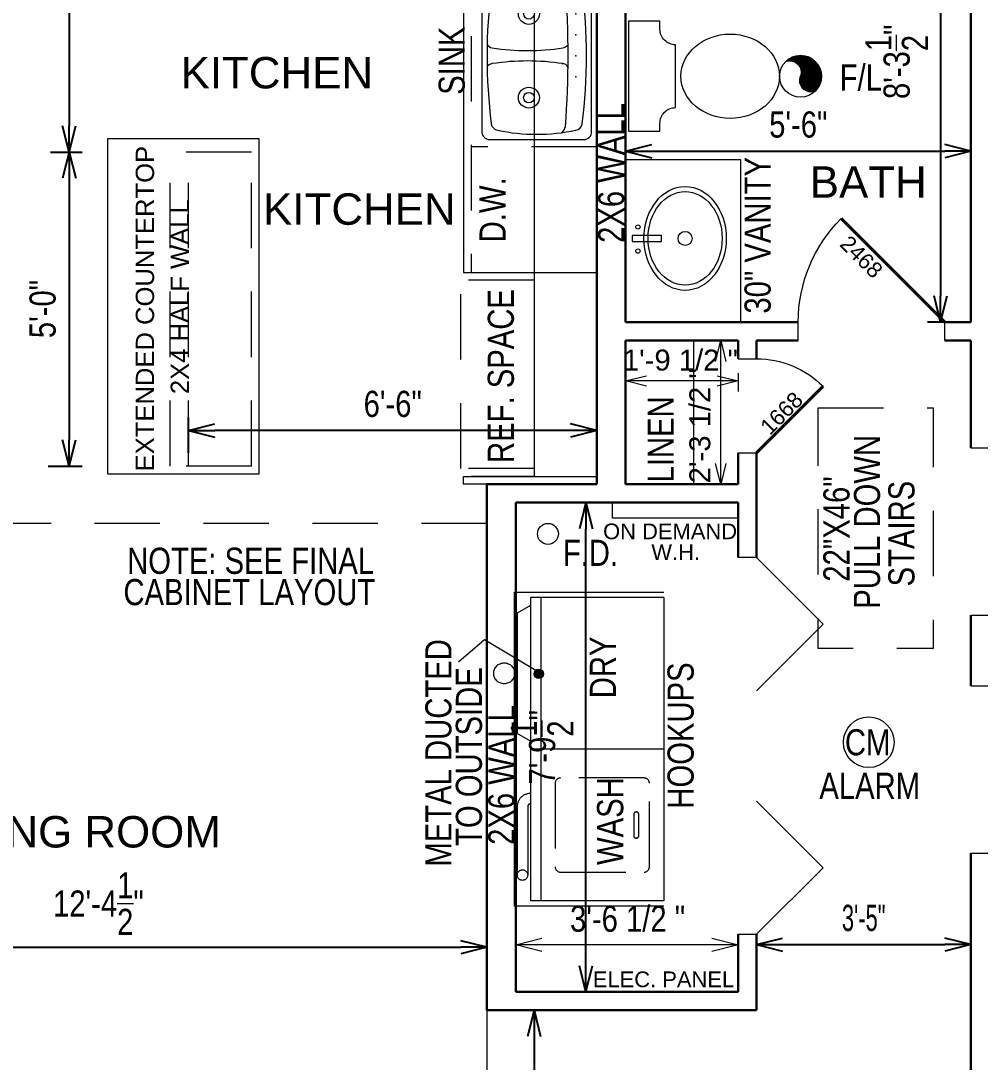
# Model space of a CAD drawing. Header units: inches. Extents: x -4443104 to -4439086, y 793046 to 798506.
# Drawn here: x -4442792.3 to -4442609, y 793873.9 to 794072.9 of the extents above; entities that cross this region are included whole.
import ezdxf
from ezdxf.enums import TextEntityAlignment as Align

# ---------------------------------------------------------------- set-up
doc = ezdxf.new("R2010")
doc.units = ezdxf.units.IN
doc.header["$MEASUREMENT"] = 0
doc.linetypes.add('DGN Style 2', pattern=[20.825219, 12.495132, -8.330088])
doc.layers.get('Defpoints').update_dxf_attribs({"lineweight": 0})
for name, color, linetype, lineweight in [('(17)1ST_CAB', 7, 'Continuous', 0), ('(4)FND_DIM', 4, 'Continuous', 0), ('Level 25', 7, 'Continuous', 0), ('Level 3', 7, 'Continuous', 0), ('Level 30', 7, 'Continuous', 0), ('Level 35', 7, 'Continuous', 0), ('Level 6', 7, 'Continuous', 0)]:
    doc.layers.add(name, color=color, linetype=linetype, lineweight=lineweight)
doc.styles.add('Style-Arial', font='arial.ttf')
doc.styles.add('Style-STANDARD', font='STANDARD.shx')
doc.dimstyles.get("Standard").update_dxf_attribs({"dimtxt": 5, "dimasz": 4, "dimexe": 4, "dimexo": 4, "dimgap": 2.5, "dimtad": 1, "dimdec": 4, "dimzin": 11, "dimdsep": 46, "dimlunit": 4, "dimtxsty": 'Style-STANDARD', "dimblk": 'tick_1.0', "dimcen": 0.09, "dimazin": 3, "dimtfac": 1, "dimtdec": 4, "dimtofl": 0, "dimtmove": 1, "dimatfit": 1, "dimldrblk": 'tick_1.0', "dimfxl": 1, "dimfrac": 2, "dimtolj": 1, "dimtzin": 11, "dimarcsym": 0})

# ---------------------------------------------------------------- blocks, each defined once
blk = doc.blocks.new('EF')
at = {"layer": 'Level 3', "color": 120, "linetype": 'Continuous', "lineweight": 13}
for p, q in [((-3.38, 2.09), (0.38, 2.09)), ((-3.3, 2.21), (0.5, 2.21)), ((-3.23, 2.34), (0.59, 2.34)), ((-3.12, 2.46), (0.74, 2.46)), ((-3.01, 2.59), (0.89, 2.59)), ((-3.01, 2.59), (0.89, 2.59)), ((-2.9, 2.71), (1.1, 2.71)), ((-2.77, 2.84), (1.53, 2.84)), ((-2.64, 2.96), (1.97, 2.96)), ((-2.53, 3.09), (2.53, 3.09)), ((-2.39, 3.21), (2.36, 3.21)), ((-2.2, 3.34), (2.1, 3.34)), ((-1.97, 3.46), (1.9, 3.46)), ((-1.73, 3.59), (1.64, 3.59)), ((-1.48, 3.71), (1.38, 3.71)), ((-0.96, 3.84), (0.89, 3.84)), ((2.28, 2.96), (2.67, 2.96)), ((2.81, 2.84), (2.82, 2.84)), ((-3.98, 0.34), (-0.11, 0.34)), ((-3.98, 0.21), (-0.05, 0.21)), ((-3.98, 0.09), (-0.03, 0.09)), ((-3.96, 0.46), (-0.14, 0.46)), ((-3.93, 0.59), (-0.13, 0.59)), ((-3.91, 0.71), (-0.12, 0.71)), ((-3.88, 0.84), (-0.11, 0.84)), ((-3.85, 0.96), (-0.1, 0.96)), ((-3.82, 1.09), (-0.1, 1.09)), ((-3.82, 1.09), (-0.1, 1.09)), ((-3.8, 1.21), (-0.07, 1.21)), ((-3.78, 1.34), (-0.04, 1.34)), ((-3.69, 1.46), (-0.01, 1.46)), ((-3.62, 1.59), (0.03, 1.59)), ((-3.57, 1.71), (0.09, 1.71)), ((-3.53, 1.84), (0.14, 1.84)), ((-3.47, 1.96), (0.23, 1.96)), ((-3.98, -0.04), (0.05, -0.04)), ((-3.98, -0.16), (0.09, -0.16)), ((-3.98, -0.29), (0.11, -0.29)), ((-3.97, -0.41), (0.14, -0.41)), ((-3.97, -0.41), (0.14, -0.41)), ((-3.95, -0.54), (0.18, -0.54)), ((-3.93, -0.66), (0.2, -0.66)), ((-3.9, -0.79), (0.18, -0.79)), ((-3.87, -0.91), (0.17, -0.91)), ((-3.83, -1.04), (0.15, -1.04)), ((-3.8, -1.16), (0.13, -1.16)), ((-3.77, -1.29), (0.12, -1.29)), ((-3.73, -1.41), (0.1, -1.41)), ((-3.67, -1.54), (0.01, -1.54)), ((-3.61, -1.66), (-0.03, -1.66)), ((-3.55, -1.79), (-0.08, -1.79)), ((-3.5, -1.91), (-0.16, -1.91)), ((-3.5, -1.91), (-0.16, -1.91)), ((-3.45, -2.04), (-0.22, -2.04)), ((-3.36, -2.16), (-0.31, -2.16)), ((-3.26, -2.29), (-0.45, -2.29)), ((-3.16, -2.41), (-0.53, -2.41)), ((-3.06, -2.54), (-0.67, -2.54)), ((-2.96, -2.66), (-0.86, -2.66)), ((-2.86, -2.79), (-1.07, -2.79)), ((-2.61, -2.91), (-1.55, -2.91))]:
    blk.add_line(p, q, dxfattribs=at)
at = {"layer": 'Level 3', "color": 120, "linetype": 'Continuous', "lineweight": 13, "extrusion": (0, 0, -1)}
blk.add_circle((0, 0), 4, dxfattribs=at)
at = {"layer": 'Level 3', "color": 120, "linetype": 'Continuous', "lineweight": 13}
for centre, radius, start, end in [((2.12, 0.71), 2.24, 71.5661, 198.4339), ((-2, -0.83), 2.16, 247.5013, 22.4987)]:
    blk.add_arc(centre, radius, start, end, dxfattribs=at)
blk = doc.blocks.new('TOILT2')
at = {"layer": 'Level 3', "color": 120, "linetype": 'Continuous', "lineweight": 13, "flags": 128}
blk.add_lwpolyline([(1, 10.5), (1, -10.5), (7, -10.5), (7, -9, -0.414214), (10, -6), (10, 6, -0.414214), (7, 9), (7, 10.5), (1, 10.5)], format="xyb", close=True, dxfattribs=at)
at = {"layer": 'Level 3', "color": 120, "linetype": 'Continuous', "lineweight": 13}
blk.add_ellipse((20.43, 0), major_axis=(9.42, 0), ratio=0.854701, dxfattribs=at)
blk = doc.blocks.new('toilet2')
at = {"layer": 'Level 3', "color": 120, "linetype": 'Continuous', "lineweight": 13, "extrusion": (0, 0, -1), "rotation": 270}
blk.add_blockref('EF', (0, 33.86), dxfattribs=at)
at = {"layer": 'Level 3', "color": 120, "linetype": 'Continuous', "lineweight": 13, "rotation": 90.00000000000001}
blk.add_blockref('TOILT2', (0, 0), dxfattribs=at)
blk = doc.blocks.new('OVSINK')
at = {"layer": 'Level 3', "color": 120, "linetype": 'Continuous', "lineweight": 13, "flags": 128}
blk.add_lwpolyline([(-10.13, -0.58), (-4.51, -0.58), (-4.51, 0.58), (-10.13, 0.58), (-10.13, -0.58)], close=True, dxfattribs=at)
at = {"layer": 'Level 3', "color": 120, "linetype": 'Continuous', "lineweight": 13}
for centre, radius in [((-9.02, 2.19), 0.405), ((0, 0), 1.35), ((-9.02, -2.42), 0.405)]:
    blk.add_circle(centre, radius, dxfattribs=at)
for major_axis in [(0, -9.93), (0, -8.94)]:
    blk.add_ellipse((0, 0), major_axis=major_axis, ratio=0.791883, dxfattribs=at)
blk = doc.blocks.new('28')
at = {"layer": 'Level 30', "color": 120, "linetype": 'Continuous', "lineweight": 13, "flags": 128}
for points in [[(-14.5, 0), (14.5, 0, 0.414214), (16, 1.5), (16, 19.5, 0.414214), (14.5, 21), (-14.5, 21, 0.414214), (-16, 19.5), (-16, 1.5, 0.414214), (-14.5, 0)], [(-13, 1.81, 0.062192), (13, 1.81), (13, 1.81, 0.282998), (14.22, 3), (14.22, 3, 0.103838), (14.22, 18), (14.22, 18, 0.335326), (13, 19.19), (13, 19.19, 0.062192), (-13, 19.19), (-13, 19.19, 0.316464), (-14.22, 18), (-14.22, 18, 0.103838), (-14.22, 3), (-14.22, 3, 0.311168), (-13, 1.81)]]:
    blk.add_lwpolyline(points, format="xyb", close=True, dxfattribs=at)
for points in [[(-2.27, 4.51, 0.314763), (-1.47, 5.67), (-1.5, 5.5, 0.074995), (-1.5, 19), (-1.5, 19, 0.141716), (-2.03, 19.98)], [(2.27, 19.98, 0.251036), (1.5, 19), (1.5, 19, 0.074995), (1.5, 5.5), (1.5, 5.52, 0.099673), (2.07, 4.51)], [(-14.69, 5.7, 0.149735), (-13.5, 5), (-13.5, 5, 0.037037), (13.5, 5), (13.5, 5, 0.149735), (14.69, 5.7)]]:
    blk.add_lwpolyline(points, format="xyb", dxfattribs=at)
at = {"layer": 'Level 30', "color": 120, "linetype": 'Continuous', "lineweight": 13}
for centre, radius in [((-8, 12), 2), ((8, 12), 2), ((-8, 12), 1), ((8, 12), 1)]:
    blk.add_circle(centre, radius, dxfattribs=at)
for p in [(-4, 3), (0, 3), (4, 3), (8, 3)]:
    blk.add_point(p, dxfattribs=at)
blk = doc.blocks.new('2SINK')
at = {"layer": 'Level 30', "color": 120, "linetype": 'Continuous', "lineweight": 13, "rotation": 270}
blk.add_blockref('28', (0, 0), dxfattribs=at)
blk = doc.blocks.new('24LHDR')
at = {"layer": 'Level 25', "color": 5, "linetype": 'Continuous', "lineweight": 40}
blk.add_line((0, 0), (-19.8, 19.8), dxfattribs=at)
at = {"layer": 'Level 25', "color": 5, "linetype": 'Continuous', "lineweight": 0, "extrusion": (0, 0, -1)}
blk.add_arc((0, 0), 28, 0, 45, dxfattribs=at)
blk = doc.blocks.new('TerminatorOpen_0.5-1')
at = {"color": 0, "linetype": 'ByBlock', "lineweight": -2}
for q in [(-1, 0.25), (-1, 0), (-1, -0.25)]:
    blk.add_line((0, 0), q, dxfattribs=at)
blk = doc.blocks.new('*D76')
at = {"layer": 'Defpoints', "color": 0, "linetype": 'Continuous', "lineweight": 13, "transparency": 16777216}
for p in [(-4442703.28, 793883.78), (-4442711.78, 793838.78), (-4442694.28, 793838.78)]:
    blk.add_point(p, dxfattribs=at)
at = {"layer": 'Level 3', "color": 0, "linetype": 'Continuous', "lineweight": -2, "transparency": 16777216}
for p, q in [((-4442700.78, 793883.78), (-4442691.78, 793883.78)), ((-4442694.28, 793878.78), (-4442694.28, 793843.78)), ((-4442709.28, 793838.78), (-4442691.78, 793838.78))]:
    blk.add_line(p, q, dxfattribs=at)
at = {"layer": 'Level 3', "color": 0, "linetype": 'Continuous', "lineweight": -2, "transparency": 16777216, "xscale": 5, "yscale": 5, "zscale": 5}
for p, rotation in [((-4442694.28, 793883.78), 90), ((-4442694.28, 793838.78), 270)]:
    blk.add_blockref('TerminatorOpen_0.5-1', p, dxfattribs=dict(at, rotation=rotation))
at = {"layer": 'Level 3', "color": 0, "linetype": 'Continuous', "lineweight": 13, "transparency": 16777216, "insert": (-4442699.34, 793861.28), "char_height": 5, "attachment_point": 5, "rotation": 90, "style": 'Style-Arial'}
blk.add_mtext('\\A1;\\H1x;\\W0.8;3\'-9"', dxfattribs=at)
blk = doc.blocks.new('tick_1.0')
at = {"layer": '(4)FND_DIM', "color": 4, "linetype": 'Continuous', "lineweight": 0}
blk.add_line((0.5, -0.5), (-0.5, 0.5), dxfattribs=at)
at = {"layer": 'Level 3', "color": 4, "linetype": 'Continuous', "lineweight": 0}
blk.add_line((0, 0), (-1, 0), dxfattribs=at)
blk = doc.blocks.new('*D80')
at = {"layer": 'Defpoints', "color": 0, "linetype": 'Continuous', "lineweight": 13, "transparency": 16777216}
for p in [(-4442651.78, 793897.88), (-4442610.78, 793896.33), (-4442610.78, 793877.28)]:
    blk.add_point(p, dxfattribs=at)
at = {"layer": 'Level 3', "color": 0, "linetype": 'Continuous', "lineweight": -2, "transparency": 16777216}
for p, q in [((-4442610.78, 793879.78), (-4442610.78, 793898.83)), ((-4442651.78, 793895.38), (-4442651.78, 793893.83)), ((-4442646.78, 793896.33), (-4442615.78, 793896.33))]:
    blk.add_line(p, q, dxfattribs=at)
at = {"layer": 'Level 3', "color": 0, "linetype": 'Continuous', "lineweight": -2, "transparency": 16777216, "xscale": 5, "yscale": 5, "zscale": 5, "rotation": 180}
blk.add_blockref('TerminatorOpen_0.5-1', (-4442651.78, 793896.33), dxfattribs=at)
at = {"layer": 'Level 3', "color": 0, "linetype": 'Continuous', "lineweight": -2, "transparency": 16777216, "xscale": 5, "yscale": 5, "zscale": 5}
blk.add_blockref('TerminatorOpen_0.5-1', (-4442610.78, 793896.33), dxfattribs=at)
at = {"layer": 'Level 3', "color": 0, "linetype": 'Continuous', "lineweight": 13, "transparency": 16777216, "insert": (-4442631.28, 793901.39), "char_height": 5, "attachment_point": 5, "style": 'Style-Arial'}
blk.add_mtext('\\A1;\\H1x;\\W0.6;3\'-5"', dxfattribs=at)
blk = doc.blocks.new('16LHDR')
at = {"layer": 'Level 25', "color": 5, "linetype": 'Continuous', "lineweight": 40}
blk.add_line((0, 0), (-12.73, 12.73), dxfattribs=at)
at = {"layer": 'Level 25', "color": 5, "linetype": 'Continuous', "lineweight": 0, "extrusion": (0, 0, -1)}
blk.add_arc((0, 0), 18, 0, 45, dxfattribs=at)
blk = doc.blocks.new('BB-WASHDRY_1')
at = {"color": 0, "linetype": 'ByBlock', "lineweight": -2}
for p, q in [((-1.3003, -0.0159), (-1.7164, -0.0159)), ((-0.9031, -0.0953), (-0.8573, -0.0159)), ((-0.127, -0.0159), (-0.8573, -0.0159)), ((-0.0812, -0.0953), (-0.127, -0.0159)), ((-1.8733, -0.9049), (-1.8733, -0.0953)), ((-0.9525, -0.0953), (-1.8733, -0.0953)), ((-1.3003, -0.0794), (-1.7164, -0.0794)), ((-0.9525, -0.9049), (-0.9525, -0.0953)), ((-0.0318, -0.0953), (-0.9525, -0.0953)), ((-0.0318, -0.9049), (-0.0318, -0.0953)), ((-0.9525, -0.1588), (-1.8733, -0.1588)), ((-0.0318, -0.1588), (-0.9525, -0.1588)), ((-0.9525, -0.9049), (-1.8733, -0.9049)), ((-0.0318, -0.9049), (-0.9525, -0.9049))]:
    blk.add_line(p, q, dxfattribs=at)
at = {"color": 0, "linetype": 'ByBlock', "lineweight": -2, "ltscale": 0.03175}
for p, q in [((-1.1589, -0.2461), (-1.6669, -0.2461)), ((-1.6986, -0.2778), (-1.6986, -0.7858)), ((-1.1271, -0.7858), (-1.1271, -0.2778)), ((-1.3494, -0.7223), (-1.4764, -0.7223)), ((-1.4764, -0.7541), (-1.3494, -0.7541)), ((-1.6669, -0.8176), (-1.1589, -0.8176))]:
    blk.add_line(p, q, dxfattribs=at)
at = {"color": 0, "linetype": 'ByBlock', "lineweight": -2}
for centre, radius in [((-0.4921, 0.0635), 0.0635), ((-1.7164, -0.0476), 0.0318)]:
    blk.add_circle(centre, radius, dxfattribs=at)
for radius in [0.0794, 0.0159]:
    blk.add_arc((-1.3003, -0.0953), radius, 360, 90, dxfattribs=at)
at = {"color": 0, "linetype": 'ByBlock', "lineweight": -2, "ltscale": 0.03175}
for centre, radius, start, end in [((-1.6669, -0.2778), 0.0318, 90, 180), ((-1.1589, -0.2778), 0.0318, 0, 90), ((-1.4764, -0.7382), 0.0159, 90, 180), ((-1.4764, -0.7382), 0.0159, 180, 270), ((-1.3494, -0.7382), 0.0159, 0, 90), ((-1.3494, -0.7382), 0.0159, 270, 0), ((-1.6669, -0.7858), 0.0318, 180, 270), ((-1.1589, -0.7858), 0.0318, 270, 0)]:
    blk.add_arc(centre, radius, start, end, dxfattribs=at)
for p in [(-1.4923, -0.7382), (-1.3335, -0.7382)]:
    blk.add_point(p, dxfattribs=at)
at = {"layer": 'Level 6', "color": 0, "linetype": 'ByBlock', "lineweight": -2, "flags": 128}
blk.add_lwpolyline([(-1.905, -0.9049), (-1.905, 0), (0, 0), (0, -0.9049)], dxfattribs=at)
blk = doc.blocks.new('WD')
at = {"layer": 'Level 3', "color": 120, "linetype": 'DGN Style 2', "lineweight": 0, "extrusion": (0, 0, -1), "xscale": 31.49606299212599, "yscale": -31.49606299212599, "zscale": 31.49606299212599, "rotation": 180}
blk.add_blockref('BB-WASHDRY_1', (-60, 0), dxfattribs=at)
blk = doc.blocks.new('*D160')
at = {"layer": 'Defpoints', "color": 0, "linetype": 'Continuous', "lineweight": 13, "transparency": 16777216}
for p in [(-4442703.28, 793934.94), (-4442703.28, 793895.81), (-4442851.78, 793889.94)]:
    blk.add_point(p, dxfattribs=at)
at = {"layer": 'Level 3', "color": 0, "linetype": 'Continuous', "lineweight": -2, "transparency": 16777216}
for p, q in [((-4442703.28, 793932.44), (-4442703.28, 793893.31)), ((-4442851.78, 793892.44), (-4442851.78, 793898.31)), ((-4442846.78, 793895.81), (-4442708.28, 793895.81))]:
    blk.add_line(p, q, dxfattribs=at)
at = {"layer": 'Level 3', "color": 0, "linetype": 'Continuous', "lineweight": -2, "transparency": 16777216, "xscale": 5, "yscale": 5, "zscale": 5, "rotation": 180}
blk.add_blockref('TerminatorOpen_0.5-1', (-4442851.78, 793895.81), dxfattribs=at)
at = {"layer": 'Level 3', "color": 0, "linetype": 'Continuous', "lineweight": -2, "transparency": 16777216, "xscale": 5, "yscale": 5, "zscale": 5}
blk.add_blockref('TerminatorOpen_0.5-1', (-4442703.28, 793895.81), dxfattribs=at)
at = {"layer": 'Level 3', "color": 0, "linetype": 'Continuous', "lineweight": 13, "transparency": 16777216, "insert": (-4442777.53, 793904.16), "char_height": 5, "attachment_point": 5, "style": 'Style-Arial'}
blk.add_mtext('\\A1;\\H1x;\\W0.8;12\'-4{\\H1.000000x;\\S1/2;}"', dxfattribs=at)
blk = doc.blocks.new('*D167')
at = {"layer": 'Defpoints', "color": 0, "linetype": 'Continuous', "lineweight": 13, "transparency": 16777216}
for p in [(-4442697.78, 793980.78), (-4442684.35, 793980.78), (-4442697.78, 793887.28)]:
    blk.add_point(p, dxfattribs=at)
at = {"layer": 'Level 3', "color": 0, "linetype": 'Continuous', "lineweight": -2, "transparency": 16777216}
for p, q in [((-4442695.28, 793980.78), (-4442681.85, 793980.78)), ((-4442684.35, 793892.28), (-4442684.35, 793975.78)), ((-4442695.28, 793887.28), (-4442681.85, 793887.28))]:
    blk.add_line(p, q, dxfattribs=at)
at = {"layer": 'Level 3', "color": 0, "linetype": 'Continuous', "lineweight": -2, "transparency": 16777216, "xscale": 5, "yscale": 5, "zscale": 5}
for p, rotation in [((-4442684.35, 793980.78), 90), ((-4442684.35, 793887.28), 270)]:
    blk.add_blockref('TerminatorOpen_0.5-1', p, dxfattribs=dict(at, rotation=rotation))
at = {"layer": 'Level 3', "color": 0, "linetype": 'Continuous', "lineweight": 13, "transparency": 16777216, "insert": (-4442692.74, 793934.03), "char_height": 5, "attachment_point": 5, "rotation": 90, "style": 'Style-Arial'}
blk.add_mtext('\\A1;\\H1x;\\W0.8;7\'-9{\\H1.000000x;\\S1/2;}"', dxfattribs=at)
blk = doc.blocks.new('LT3_3')
at = {"layer": 'Level 3', "color": 120, "linetype": 'Continuous', "lineweight": 13}
for radius in [6, 5.52, 5.04, 4.56, 4.08, 3.6, 3.12, 2.64, 2.16, 1.68, 1.2, 0.72, 0.24]:
    blk.add_circle((0, 0), radius, dxfattribs=at)
blk = doc.blocks.new('*D172')
at = {"layer": 'Defpoints', "color": 0, "linetype": 'Continuous', "lineweight": 13, "transparency": 16777216}
for p in [(-4442610.78, 794047.95), (-4442676.78, 794041.04), (-4442610.78, 794041.04)]:
    blk.add_point(p, dxfattribs=at)
at = {"layer": 'Level 3', "color": 0, "linetype": 'Continuous', "lineweight": -2, "transparency": 16777216}
for p, q in [((-4442676.78, 794043.54), (-4442676.78, 794050.45)), ((-4442610.78, 794043.54), (-4442610.78, 794050.45)), ((-4442671.78, 794047.95), (-4442615.78, 794047.95))]:
    blk.add_line(p, q, dxfattribs=at)
at = {"layer": 'Level 3', "color": 0, "linetype": 'Continuous', "lineweight": -2, "transparency": 16777216, "xscale": 5, "yscale": 5, "zscale": 5, "rotation": 180}
blk.add_blockref('TerminatorOpen_0.5-1', (-4442676.78, 794047.95), dxfattribs=at)
at = {"layer": 'Level 3', "color": 0, "linetype": 'Continuous', "lineweight": -2, "transparency": 16777216, "xscale": 5, "yscale": 5, "zscale": 5}
blk.add_blockref('TerminatorOpen_0.5-1', (-4442610.78, 794047.95), dxfattribs=at)
at = {"layer": 'Level 3', "color": 0, "linetype": 'Continuous', "lineweight": 13, "transparency": 16777216, "insert": (-4442643.78, 794053.01), "char_height": 5, "attachment_point": 5, "style": 'Style-Arial'}
blk.add_mtext('\\A1;\\H1x;\\W0.8;5\'-6"', dxfattribs=at)
blk = doc.blocks.new('*D174')
at = {"layer": 'Defpoints', "color": 0, "linetype": 'Continuous', "lineweight": 13, "transparency": 16777216}
for p in [(-4442610.78, 794114.78), (-4442616.59, 794015.28), (-4442610.78, 794015.28)]:
    blk.add_point(p, dxfattribs=at)
at = {"layer": 'Level 3', "color": 0, "linetype": 'Continuous', "lineweight": -2, "transparency": 16777216}
for p, q in [((-4442613.28, 794114.78), (-4442619.09, 794114.78)), ((-4442616.59, 794109.78), (-4442616.59, 794020.28)), ((-4442613.28, 794015.28), (-4442619.09, 794015.28))]:
    blk.add_line(p, q, dxfattribs=at)
at = {"layer": 'Level 3', "color": 0, "linetype": 'Continuous', "lineweight": -2, "transparency": 16777216, "xscale": 5, "yscale": 5, "zscale": 5}
for p, rotation in [((-4442616.59, 794114.78), 90), ((-4442616.59, 794015.28), 270)]:
    blk.add_blockref('TerminatorOpen_0.5-1', p, dxfattribs=dict(at, rotation=rotation))
at = {"layer": 'Level 3', "color": 0, "linetype": 'Continuous', "lineweight": 13, "transparency": 16777216, "insert": (-4442624.99, 794065.03), "char_height": 5, "attachment_point": 5, "rotation": 90, "style": 'Style-Arial'}
blk.add_mtext('\\A1;\\H1x;\\W0.8;8\'-3{\\H1.000000x;\\S1/2;}"', dxfattribs=at)
blk = doc.blocks.new('*D180')
at = {"layer": 'Defpoints', "color": 0, "linetype": 'Continuous', "lineweight": 13, "transparency": 16777216}
for p in [(-4442790.48, 794114.78), (-4442789.15, 794047.78), (-4442783.11, 794047.78)]:
    blk.add_point(p, dxfattribs=at)
at = {"layer": 'Level 3', "color": 0, "linetype": 'Continuous', "lineweight": -2, "transparency": 16777216}
for p, q in [((-4442787.98, 794114.78), (-4442780.61, 794114.78)), ((-4442783.11, 794109.78), (-4442783.11, 794052.78)), ((-4442786.65, 794047.78), (-4442780.61, 794047.78))]:
    blk.add_line(p, q, dxfattribs=at)
at = {"layer": 'Level 3', "color": 0, "linetype": 'Continuous', "lineweight": -2, "transparency": 16777216, "xscale": 5, "yscale": 5, "zscale": 5}
for p, rotation in [((-4442783.11, 794114.78), 90), ((-4442783.11, 794047.78), 270)]:
    blk.add_blockref('TerminatorOpen_0.5-1', p, dxfattribs=dict(at, rotation=rotation))
at = {"layer": 'Level 3', "color": 0, "linetype": 'Continuous', "lineweight": 13, "transparency": 16777216, "insert": (-4442788.15, 794081.28), "char_height": 5, "attachment_point": 5, "rotation": 90, "style": 'Style-Arial'}
blk.add_mtext('\\A1;\\H1x;\\W0.8;5\'-7"', dxfattribs=at)
blk = doc.blocks.new('*D179')
at = {"layer": 'Defpoints', "color": 0, "linetype": 'Continuous', "lineweight": 13, "transparency": 16777216}
for p in [(-4442789.15, 794047.78), (-4442789.62, 793987.78), (-4442783.11, 793987.78)]:
    blk.add_point(p, dxfattribs=at)
at = {"layer": 'Level 3', "color": 0, "linetype": 'Continuous', "lineweight": -2, "transparency": 16777216}
for p, q in [((-4442786.65, 794047.78), (-4442780.61, 794047.78)), ((-4442783.11, 794042.78), (-4442783.11, 793992.78)), ((-4442787.12, 793987.78), (-4442780.61, 793987.78))]:
    blk.add_line(p, q, dxfattribs=at)
at = {"layer": 'Level 3', "color": 0, "linetype": 'Continuous', "lineweight": -2, "transparency": 16777216, "xscale": 5, "yscale": 5, "zscale": 5}
for p, rotation in [((-4442783.11, 794047.78), 90), ((-4442783.11, 793987.78), 270)]:
    blk.add_blockref('TerminatorOpen_0.5-1', p, dxfattribs=dict(at, rotation=rotation))
at = {"layer": 'Level 3', "color": 0, "linetype": 'Continuous', "lineweight": 13, "transparency": 16777216, "insert": (-4442788.16, 794017.78), "char_height": 5, "attachment_point": 5, "rotation": 90, "style": 'Style-Arial'}
blk.add_mtext('\\A1;\\H1x;\\W0.8;5\'-0"', dxfattribs=at)
blk = doc.blocks.new('*D182')
at = {"layer": 'Defpoints', "color": 0, "linetype": 'Continuous', "lineweight": 13, "transparency": 16777216}
for p in [(-4442760.28, 793994.57), (-4442760.28, 793987.78), (-4442682.28, 793984.28)]:
    blk.add_point(p, dxfattribs=at)
at = {"layer": 'Level 3', "color": 0, "linetype": 'Continuous', "lineweight": -2, "transparency": 16777216}
for p, q in [((-4442760.28, 793990.28), (-4442760.28, 793997.07)), ((-4442682.28, 793986.78), (-4442682.28, 793997.07)), ((-4442687.28, 793994.57), (-4442755.28, 793994.57))]:
    blk.add_line(p, q, dxfattribs=at)
at = {"layer": 'Level 3', "color": 0, "linetype": 'Continuous', "lineweight": -2, "transparency": 16777216, "xscale": 5, "yscale": 5, "zscale": 5, "rotation": 180}
blk.add_blockref('TerminatorOpen_0.5-1', (-4442760.28, 793994.57), dxfattribs=at)
at = {"layer": 'Level 3', "color": 0, "linetype": 'Continuous', "lineweight": -2, "transparency": 16777216, "xscale": 5, "yscale": 5, "zscale": 5}
blk.add_blockref('TerminatorOpen_0.5-1', (-4442682.28, 793994.57), dxfattribs=at)
at = {"layer": 'Level 3', "color": 0, "linetype": 'Continuous', "lineweight": 13, "transparency": 16777216, "insert": (-4442721.28, 793999.62), "char_height": 5, "attachment_point": 5, "style": 'Style-Arial'}
blk.add_mtext('\\A1;\\H1x;\\W0.8;6\'-6"', dxfattribs=at)

msp = doc.modelspace()

# ---------------------------------------------------------------- linework, layer by layer
at = {"layer": '(17)1ST_CAB', "color": 120, "linetype": 'Continuous', "lineweight": 13}
msp.add_line((-4442682.2803, 793984.2823), (-4442707.7803, 793984.2823), dxfattribs=at)
msp.add_line((-4442682.2803, 793984.2823), (-4442707.7803, 793984.2823), dxfattribs=at)
at = {"layer": 'Level 3', "color": 120, "linetype": 'DGN Style 2', "lineweight": 13}
for p, q in [((-4442706.2803, 794090.7823), (-4442706.2803, 794024.7823)), ((-4442682.2803, 794048.7823), (-4442706.2803, 794048.7823)), ((-4442748.2803, 794047.7823), (-4442763.7803, 794047.7823)), ((-4442763.7803, 793987.7823), (-4442763.7803, 794047.7823)), ((-4442760.2803, 793987.7823), (-4442760.2803, 794047.7823)), ((-4442748.2803, 793987.7823), (-4442748.2803, 794047.7823)), ((-4442694.2803, 794023.2942), (-4442708.2803, 794023.2942)), ((-4442708.2803, 793987.2823), (-4442708.2803, 794023.2942)), ((-4442694.2803, 794023.2942), (-4442708.2803, 794023.2942)), ((-4442708.2803, 793987.2823), (-4442708.2803, 794023.2942)), ((-4442748.2803, 793987.7823), (-4442763.7803, 793987.7823)), ((-4442694.2803, 793987.2823), (-4442708.2803, 793987.2823)), ((-4442694.2803, 793987.2823), (-4442708.2803, 793987.2823)), ((-4442694.2803, 793985.7823), (-4442706.2803, 793985.7823)), ((-4442694.2803, 793985.7823), (-4442706.2803, 793985.7823))]:
    msp.add_line(p, q, dxfattribs=at)
at = {"layer": 'Level 3', "color": 120, "linetype": 'Continuous', "lineweight": 13}
for p, q in [((-4442694.2803, 794090.7823), (-4442694.2803, 793985.7823)), ((-4442707.7803, 794089.2823), (-4442707.7803, 794024.7823)), ((-4442746.7803, 794050.2823), (-4442775.7803, 794050.2823)), ((-4442775.7803, 794050.2823), (-4442775.7803, 793986.2823)), ((-4442746.7803, 793986.2823), (-4442746.7803, 794050.2823)), ((-4442707.7803, 794024.7823), (-4442682.2803, 794024.7823)), ((-4442707.7803, 794024.7823), (-4442682.2803, 794024.7823)), ((-4442643.7803, 794011.7823), (-4442643.7803, 794015.2823)), ((-4442615.7803, 794011.7823), (-4442615.7803, 794015.2823)), ((-4442663.7803, 794011.7823), (-4442663.7803, 793984.2823)), ((-4442657.2803, 794011.7823), (-4442660.5984, 794011.7823)), ((-4442658.5984, 793984.2823), (-4442658.5984, 794011.7823)), ((-4442655.2803, 794008.2823), (-4442651.7803, 794008.2823)), ((-4442676.7803, 794005.5292), (-4442676.7803, 794002.0292)), ((-4442655.2803, 794005.5292), (-4442655.2803, 794002.0292)), ((-4442655.2803, 794004.0292), (-4442676.7803, 794004.0292)), ((-4442655.2803, 793990.2823), (-4442651.7803, 793990.2823)), ((-4442610.7803, 793991.2823), (-4442607.2803, 793991.2823)), ((-4442775.7803, 793986.2823), (-4442746.7803, 793986.2823)), ((-4442707.7803, 793984.2823), (-4442707.7803, 793985.7823)), ((-4442707.7803, 793985.7823), (-4442682.2803, 793985.7823)), ((-4442707.7803, 793984.2823), (-4442707.7803, 793985.7823)), ((-4442707.7803, 793985.7823), (-4442682.2803, 793985.7823)), ((-4442682.2803, 793984.2823), (-4442707.7803, 793984.2823)), ((-4442657.2803, 793984.2823), (-4442660.5984, 793984.2823)), ((-4442651.7803, 793970.2823), (-4442655.2803, 793970.2823)), ((-4442639.0524, 793957.5544), (-4442651.7803, 793970.2823)), ((-4442610.7803, 793959.2823), (-4442607.2803, 793959.2823)), ((-4442651.7803, 793944.8264), (-4442639.0524, 793957.5544)), ((-4442708.6811, 793950.3352), (-4442703.732, 793954.6091)), ((-4442703.732, 793954.6091), (-4442692.9842, 793948.1604)), ((-4442610.7803, 793945.7823), (-4442607.2803, 793945.7823)), ((-4442639.0524, 793911.0102), (-4442651.7803, 793923.7381)), ((-4442610.7803, 793913.7823), (-4442607.2803, 793913.7823)), ((-4442651.7803, 793898.2823), (-4442639.0524, 793911.0102)), ((-4442697.7803, 793889.7823), (-4442697.7803, 793898.7692)), ((-4442655.2803, 793898.2823), (-4442651.7803, 793898.2823)), ((-4442655.2803, 793889.7823), (-4442655.2803, 793897.7906)), ((-4442655.2803, 793896.2692), (-4442697.7803, 793896.2692))]:
    msp.add_line(p, q, dxfattribs=at)
at = {"layer": 'Level 3', "color": 120, "linetype": 'DGN Style 2', "lineweight": 0}
for p, q in [((-4442703.2803, 793976.7823), (-4442851.7803, 793976.7823)), ((-4442703.2803, 793883.7823), (-4442703.2803, 793838.7823))]:
    msp.add_line(p, q, dxfattribs=at)
at = {"layer": 'Level 3', "color": 120, "linetype": 'Continuous', "lineweight": 13, "flags": 128}
for points in [[(-4442676.7803, 794015.2823), (-4442654.7803, 794015.2823), (-4442654.7803, 794046.2823), (-4442676.7803, 794046.2823), (-4442676.7803, 794015.2823)], [(-4442679.2803, 793980.7823), (-4442655.2803, 793980.7823), (-4442655.2803, 793977.7823), (-4442679.2803, 793977.7823), (-4442679.2803, 793980.7823)]]:
    msp.add_lwpolyline(points, close=True, dxfattribs=at)
for points in [[(-4442659.5984, 794007.7823), (-4442658.5984, 794011.7823), (-4442657.5984, 794007.7823)], [(-4442672.7803, 794003.0292), (-4442676.7803, 794004.0292), (-4442672.7803, 794005.0292)], [(-4442659.2803, 794005.0292), (-4442655.2803, 794004.0292), (-4442659.2803, 794003.0292)], [(-4442657.5984, 793988.2823), (-4442658.5984, 793984.2823), (-4442659.5984, 793988.2823)], [(-4442692.7803, 793895.0192), (-4442697.7803, 793896.2692), (-4442692.7803, 793897.5192)], [(-4442660.2803, 793897.5192), (-4442655.2803, 793896.2692), (-4442660.2803, 793895.0192)]]:
    msp.add_lwpolyline(points, dxfattribs=at)
at = {"layer": 'Level 3', "color": 120, "linetype": 'DGN Style 2', "lineweight": 0, "flags": 128}
msp.add_lwpolyline([(-4442639.9966, 793998.8898), (-4442617.9966, 793998.8898), (-4442617.9966, 793952.8898), (-4442639.9966, 793952.8898), (-4442639.9966, 793998.8898)], close=True, dxfattribs=at)
at = {"layer": 'Level 3', "color": 120, "linetype": 'Continuous', "lineweight": 13}
msp.add_circle((-4442691.6211, 793974.8096), 2, dxfattribs=at)
at = {"layer": 'Level 3', "color": 7, "linetype": 'Continuous', "lineweight": 13}
msp.add_circle((-4442630.323, 793934.9865), 4.8406, dxfattribs=at)
at = {"layer": 'Level 35', "color": 2, "linetype": 'Continuous', "lineweight": 30}
for p, q in [((-4442682.2803, 793984.2823), (-4442682.2803, 794114.7823)), ((-4442610.7803, 794015.2823), (-4442610.7803, 794114.7823)), ((-4442676.7803, 794015.2823), (-4442676.7803, 794080.7823)), ((-4442643.7803, 794015.2823), (-4442676.7803, 794015.2823)), ((-4442610.7803, 794015.2823), (-4442615.7803, 794015.2823)), ((-4442676.7803, 793984.2823), (-4442676.7803, 794011.7823)), ((-4442655.2803, 794011.7823), (-4442676.7803, 794011.7823)), ((-4442655.2803, 794008.2823), (-4442655.2803, 794011.7823)), ((-4442643.7803, 794011.7823), (-4442651.7803, 794011.7823)), ((-4442651.7803, 794008.2823), (-4442651.7803, 794011.7823)), ((-4442610.7803, 794011.7823), (-4442615.7803, 794011.7823)), ((-4442610.7803, 793991.2823), (-4442610.7803, 794011.7823)), ((-4442655.2803, 793984.2823), (-4442655.2803, 793990.2823)), ((-4442651.7803, 793970.2823), (-4442651.7803, 793990.2823)), ((-4442682.2803, 793984.2823), (-4442703.2803, 793984.2823)), ((-4442703.2803, 793883.7823), (-4442703.2803, 793984.2823)), ((-4442655.2803, 793984.2823), (-4442676.7803, 793984.2823)), ((-4442655.2803, 793980.7823), (-4442697.7803, 793980.7823)), ((-4442697.7803, 793887.2823), (-4442697.7803, 793980.7823)), ((-4442655.2803, 793970.2823), (-4442655.2803, 793980.7823)), ((-4442610.7803, 793945.7823), (-4442610.7803, 793959.2823)), ((-4442610.7803, 793838.7823), (-4442610.7803, 793913.7823)), ((-4442655.2803, 793887.2823), (-4442655.2803, 793898.2823)), ((-4442651.7803, 793883.7823), (-4442651.7803, 793898.2823)), ((-4442655.2803, 793887.2823), (-4442697.7803, 793887.2823)), ((-4442651.7803, 793883.7823), (-4442703.2803, 793883.7823))]:
    msp.add_line(p, q, dxfattribs=at)

# ---------------------------------------------------------------- block references
at = {"layer": 'Level 25', "color": 5, "linetype": 'Continuous', "lineweight": 40}
for name, p, rotation in [('24LHDR', (-4442615.7803, 794015.2823), 359.9999999999999), ('16LHDR', (-4442651.7803, 793990.2823), 270)]:
    msp.add_blockref(name, p, dxfattribs=dict(at, rotation=rotation))
at = {"layer": 'Level 3', "color": 120, "linetype": 'Continuous', "lineweight": 13, "rotation": 270}
msp.add_blockref('toilet2', (-4442677.2118, 794062.268), dxfattribs=at)
at = {"layer": 'Level 3', "color": 120, "linetype": 'Continuous', "lineweight": 13}
msp.add_blockref('OVSINK', (-4442665.4047, 794031.2748), dxfattribs=at)
at = {"layer": 'Level 3', "color": 120, "linetype": 'DGN Style 2', "lineweight": 0, "rotation": 90}
msp.add_blockref('WD', (-4442697.9842, 793903.6604), dxfattribs=at)
at = {"layer": 'Level 3', "color": 120, "linetype": 'Continuous', "lineweight": 13, "xscale": 0.1499990686758433, "yscale": 0.1499990686758433, "zscale": 0.1499990686758433}
msp.add_blockref('LT3_3', (-4442693.3646, 793948.0506), dxfattribs=at)
at = {"layer": 'Level 30', "color": 120, "linetype": 'Continuous', "lineweight": 13, "rotation": 180}
msp.add_blockref('2SINK', (-4442683.2637, 794066.1766), dxfattribs=at)

# ---------------------------------------------------------------- texts
at = {"layer": 'Level 3', "color": 120, "linetype": 'Continuous', "lineweight": 13, "style": 'Style-Arial', "width": 0.8}
for s, p in [('SINK', (-4442707.516, 794058.7236)), ('2X6 WALL', (-4442677.0367, 794030.4191)), ('30" VANITY', (-4442649.0566, 794016.903)), ('LINEN', (-4442667.5649, 793984.6405)), ('DRY', (-4442678.6171, 793943.399)), ('METAL DUCTED', (-4442710.0537, 793911.2303)), ('TO OUTSIDE', (-4442704.2235, 793915.1777)), ('HOOKUPS', (-4442663.7696, 793922.3009)), ('2X6 WALL', (-4442698.0239, 793915.375)), ('WASH', (-4442677.2315, 793911.5398))]:
    msp.add_text(s, height=5, rotation=90, dxfattribs=at).set_placement(p)
at = {"layer": 'Level 3', "color": 120, "linetype": 'Continuous', "lineweight": 13, "style": 'Style-Arial'}
for s, p in [('KITCHEN', (-4442725.0325, 794059.9413)), ('BATH', (-4442619.2266, 794039.0451)), ('KITCHEN', (-4442709.2647, 794033.8839)), ('LIVING ROOM', (-4442754.1302, 793914.8789))]:
    msp.add_text(s, height=6, dxfattribs=at).set_placement(p, align=Align.RIGHT)
at = {"layer": 'Level 3', "color": 120, "linetype": 'Continuous', "lineweight": 13, "style": 'Style-Arial', "width": 0.8}
for s, p in [('F/L', (-4442635.8585, 794059.5331)), ('F.D.', (-4442688.7683, 793968.6894))]:
    msp.add_text(s, height=5, dxfattribs=at).set_placement(p)
at = {"layer": 'Level 3', "color": 7, "linetype": 'Continuous', "lineweight": 0, "style": 'Style-Arial'}
for s, p in [('EXTENDED COUNTERTOP', (-4442770.386, 793986.756)), ('2X4 HALF WALL', (-4442763.7094, 794001.5195))]:
    msp.add_text(s, height=3.5, rotation=90, dxfattribs=at).set_placement(p, align=Align.TOP_LEFT)
at = {"layer": 'Level 3', "color": 120, "linetype": 'DGN Style 2', "lineweight": 0, "style": 'Style-Arial', "width": 0.8}
for s, p in [('D.W.', (-4442699.7007, 794030.5289)), ('PULL DOWN', (-4442628.1541, 793960.5022)), ('22"X46"', (-4442633.992, 793965.6762)), ('STAIRS', (-4442621.5716, 793964.7701))]:
    msp.add_text(s, height=5, rotation=90, dxfattribs=at).set_placement(p)
at = {"layer": 'Level 3', "color": 120, "linetype": 'Continuous', "lineweight": 13, "style": 'Style-Arial'}
msp.add_text('2468', height=3, rotation=315, dxfattribs=at).set_placement((-4442627.3359, 794025.5289), align=Align.TOP_RIGHT)
at = {"layer": 'Level 3', "color": 120, "linetype": 'Continuous', "lineweight": 13, "style": 'Style-Arial', "width": 0.8}
msp.add_text('REF. SPACE', height=5, rotation=90, dxfattribs=at).set_placement((-4442703.1261, 794021.5842), align=Align.TOP_RIGHT)
at = {"layer": 'Level 3', "color": 120, "linetype": 'Continuous', "lineweight": 0, "style": 'Style-Arial'}
msp.add_text('1\'-9 1/2 "', height=4, dxfattribs=at).set_placement((-4442677.3055, 794008.0292), align=Align.MIDDLE_LEFT)
msp.add_text('2\'-3 1/2 "', height=4, rotation=90, dxfattribs=at).set_placement((-4442662.5984, 793984.4729), align=Align.MIDDLE_LEFT)
at = {"layer": 'Level 3', "color": 120, "linetype": 'Continuous', "lineweight": 13, "style": 'Style-Arial'}
msp.add_text('1668', height=3, rotation=45, dxfattribs=at).set_placement((-4442651.3346, 793995.6549), align=Align.TOP_LEFT)
for s, p in [('ON DEMAND', (-4442681.0808, 793973.7918)), ('W.H.', (-4442671.8594, 793969.8338))]:
    msp.add_text(s, height=3, dxfattribs=at).set_placement(p)
at = {"layer": 'Level 3', "color": 30, "linetype": 'Continuous', "lineweight": 13, "style": 'Style-Arial', "width": 0.8}
for s, p in [('NOTE: SEE FINAL', (-4442772.0356, 793967.1684)), ('CABINET LAYOUT', (-4442772.7377, 793961.187))]:
    msp.add_text(s, height=5, dxfattribs=at).set_placement(p)
at = {"layer": 'Level 3', "color": 7, "linetype": 'Continuous', "lineweight": 13, "style": 'Style-Arial', "width": 0.8}
for s, p in [('CM', (-4442634.8744, 793932.4789)), ('ALARM', (-4442639.7543, 793924.1651))]:
    msp.add_text(s, height=5, dxfattribs=at).set_placement(p)
at = {"layer": 'Level 3', "color": 120, "linetype": 'Continuous', "lineweight": 0, "style": 'Style-Arial', "width": 0.8}
msp.add_text('3\'-6 1/2 "', height=5, dxfattribs=at).set_placement((-4442687.3962, 793901.2692), align=Align.MIDDLE_LEFT)
at = {"layer": 'Level 3', "color": 120, "linetype": 'DGN Style 2', "lineweight": 0, "style": 'Style-Arial'}
msp.add_text('ELEC. PANEL', height=3, dxfattribs=at).set_placement((-4442683.0456, 793888.1802))

# ---------------------------------------------------------------- dimensions: what is measured, and where the dimension line sits
at = {"layer": 'Level 3', "color": 120, "linetype": 'Continuous', "lineweight": 13}
for base, p1, p2, angle, override, picture, middle in [((-4442783.1107, 794047.7823), (-4442790.4794, 794114.7823), (-4442789.1499, 794047.7823), 270, {"dimasz": 5, "dimexe": 2.5, "dimexo": 2.5, "dimdec": 3, "dimtxsty": 'Style-Arial', "dimblk": 'TerminatorOpen_0.5-1', "dimtdec": 3, "dimtmove": 0, "dimfrac": 0}, '*D180', (-4442788.1533, 794081.2823)), ((-4442616.5914, 794015.2823), (-4442610.7803, 794114.7823), (-4442610.7803, 794015.2823), 270, {"dimasz": 5, "dimexe": 2.5, "dimexo": 2.5, "dimdec": 3, "dimtxsty": 'Style-Arial', "dimblk": 'TerminatorOpen_0.5-1', "dimtdec": 3, "dimtmove": 0, "dimfrac": 0}, '*D174', (-4442624.9896, 794065.0323)), ((-4442783.1107, 793987.7823), (-4442789.1499, 794047.7823), (-4442789.6192, 793987.7823), 270, {"dimasz": 5, "dimexe": 2.5, "dimexo": 2.5, "dimdec": 3, "dimtxsty": 'Style-Arial', "dimblk": 'TerminatorOpen_0.5-1', "dimtdec": 3, "dimtmove": 0, "dimfrac": 0}, '*D179', (-4442788.1635, 794017.7823)), ((-4442760.2803, 793994.5715), (-4442682.2803, 793984.2823), (-4442760.2803, 793987.7823), 180, {"dimasz": 5, "dimexe": 2.5, "dimexo": 2.5, "dimdec": 3, "dimtxsty": 'Style-Arial', "dimblk": 'TerminatorOpen_0.5-1', "dimtdec": 3, "dimtmove": 0, "dimfrac": 0}, '*D182', (-4442721.2803, 793999.6244)), ((-4442684.3465, 793980.7823), (-4442697.7803, 793887.2823), (-4442697.7803, 793980.7823), 90, {"dimasz": 5, "dimexe": 2.5, "dimexo": 2.5, "dimdec": 3, "dimtxsty": 'Style-Arial', "dimblk": 'TerminatorOpen_0.5-1', "dimtdec": 3, "dimtmove": 0, "dimfrac": 0}, '*D167', (-4442692.7429, 793934.0323)), ((-4442694.2832, 793838.7823), (-4442703.2803, 793883.7823), (-4442711.7803, 793838.7823), 270, {"dimasz": 5, "dimexe": 2.5, "dimexo": 2.5, "dimdec": 3, "dimtxsty": 'Style-Arial', "dimblk": 'TerminatorOpen_0.5-1', "dimtdec": 3, "dimtmove": 0}, '*D76', (-4442699.3377, 793861.2823))]:
    dim = msp.add_linear_dim(base=base, p1=p1, p2=p2, angle=angle, text='\\H1x;\\W0.8;<>', dimstyle='Standard', override=override, dxfattribs=at)
    dim.commit()
    dim.dimension.update_dxf_attribs({"geometry": picture, "text_midpoint": middle})
for base, p1, p2, text, override, picture, middle in [((-4442610.7803, 794047.9537), (-4442676.7803, 794041.0444), (-4442610.7803, 794041.0444), '\\H1x;\\W0.8;<>', {"dimasz": 5, "dimexe": 2.5, "dimexo": 2.5, "dimdec": 3, "dimtxsty": 'Style-Arial', "dimblk": 'TerminatorOpen_0.5-1', "dimtdec": 3, "dimtmove": 0, "dimfrac": 0}, '*D172', (-4442643.7803, 794053.0066)), ((-4442703.2803, 793895.8085), (-4442851.7803, 793889.9384), (-4442703.2803, 793934.9384), '\\H1x;\\W0.8;<>', {"dimasz": 5, "dimexe": 2.5, "dimexo": 2.5, "dimdec": 3, "dimtxsty": 'Style-Arial', "dimblk": 'TerminatorOpen_0.5-1', "dimtdec": 3, "dimtmove": 0, "dimfrac": 0}, '*D160', (-4442777.5303, 793904.1623)), ((-4442610.7803, 793896.334), (-4442651.7803, 793897.8792), (-4442610.7803, 793877.2823), '\\H1x;\\W0.6;<>', {"dimasz": 5, "dimexe": 2.5, "dimexo": 2.5, "dimdec": 3, "dimtxsty": 'Style-Arial', "dimblk": 'TerminatorOpen_0.5-1', "dimtdec": 3, "dimtmove": 0}, '*D80', (-4442631.2803, 793901.3886))]:
    dim = msp.add_linear_dim(base=base, p1=p1, p2=p2, text=text, dimstyle='Standard', override=override, dxfattribs=at)
    dim.commit()
    dim.dimension.update_dxf_attribs({"geometry": picture, "text_midpoint": middle})

doc.saveas('drawing.dxf')
